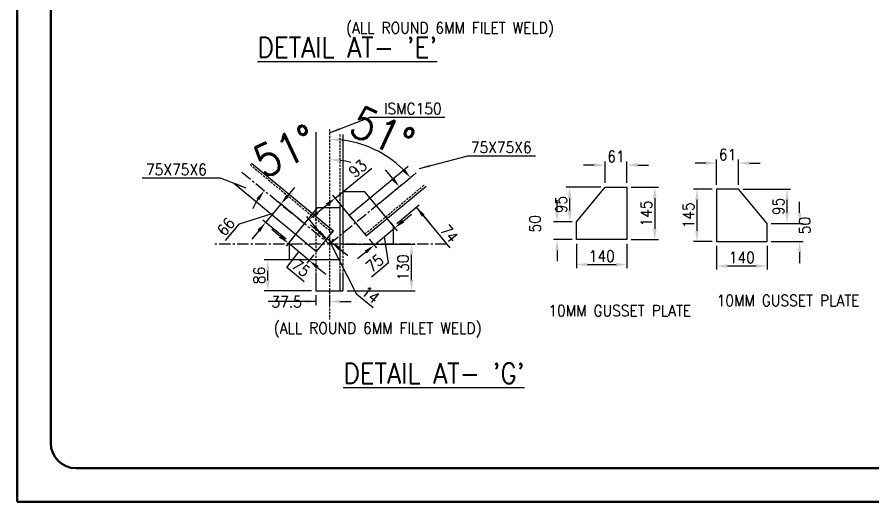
# Model space of a CAD drawing. Header units: millimetres. Extents: x 0 to 1124626, y -157535 to 82123.
# Drawn here: x 495897 to 505392, y 31350 to 36734 of the extents above; entities that cross this region are included whole.
import ezdxf

# ---------------------------------------------------------------- set-up
doc = ezdxf.new("R2010")
doc.units = ezdxf.units.MM
doc.header["$MEASUREMENT"] = 0
doc.linetypes.add('CENTER', pattern=[2, 1.25, -0.25, 0.25, -0.25])
doc.linetypes.add('HIDDEN', pattern=[0.375, 0.25, -0.125])
for name, color, linetype, lineweight in [('CN', 253, 'Continuous', 15), ('Dim', 6, 'Continuous', 13), ('rSHEET', 2, 'Continuous', 30), ('structure', 183, 'Continuous', 15), ('Text', 7, 'Continuous', 15), ('TITLE TEXT', 50, 'Continuous', 18)]:
    doc.layers.add(name, color=color, linetype=linetype, lineweight=lineweight)
doc.styles.add('style1', font='romans.shx', dxfattribs={"width": 0.9, "height": 300})
doc.dimstyles.new('4.0 DIM-1', dxfattribs={"dimscale": 40, "dimtxt": 125, "dimasz": 3, "dimexe": 1, "dimexo": 1.2, "dimgap": 0.8, "dimtad": 1, "dimdec": 0, "dimlfac": 0.25, "dimzin": 1, "dimdsep": 46, "dimtxsty": 'style1', "dimcen": 2, "dimclrd": 8, "dimclre": 8, "dimclrt": 7, "dimadec": 0, "dimazin": 0, "dimtfac": 1, "dimtdec": 0, "dimtofl": 0, "dimtmove": 1, "dimatfit": 3, "dimfxl": 1, "dimtolj": 1, "dimtzin": 0, "dimlwd": 9, "dimlwe": 9, "dimarcsym": 1})
doc.dimstyles.new('Copy of DIM-1', dxfattribs={"dimscale": 40, "dimtxt": 125, "dimasz": 3, "dimexe": 1, "dimexo": 1.2, "dimgap": 0.8, "dimtad": 1, "dimdec": 0, "dimzin": 1, "dimdsep": 46, "dimtxsty": 'style1', "dimcen": 2, "dimclrd": 8, "dimclre": 8, "dimclrt": 7, "dimadec": 0, "dimazin": 0, "dimtfac": 1, "dimtdec": 0, "dimtofl": 0, "dimtmove": 1, "dimatfit": 3, "dimfxl": 1, "dimtolj": 1, "dimtzin": 0, "dimlwd": 9, "dimlwe": 9, "dimarcsym": 1})

# ---------------------------------------------------------------- blocks, each defined once
blk = doc.blocks.new('*D749')
at = {"layer": 'DEFPOINTS', "color": 0, "ltscale": 20, "transparency": 16777216}
for p in [(502427.5, 35090.4), (502427.5, 34843.3), (502670.6, 34843.3)]:
    blk.add_point(p, dxfattribs=at)
at = {"layer": 'Dim', "color": 8, "lineweight": 9, "ltscale": 20, "transparency": 16777216}
for p, q in [((502307.5, 35090.4), (502187.5, 35090.4)), ((502427.5, 34891.3), (502427.5, 35130.4)), ((502670.6, 34891.3), (502670.6, 35130.4)), ((502790.6, 35090.4), (502910.6, 35090.4))]:
    blk.add_line(p, q, dxfattribs=at)
at = {"layer": 'Dim', "color": 8, "ltscale": 20, "transparency": 16777216}
for points in [[(502307.5, 35070.4), (502307.5, 35110.4), (502427.5, 35090.4)], [(502790.6, 35110.4), (502790.6, 35070.4), (502670.6, 35090.4)]]:
    blk.add_solid(points, dxfattribs=at)
at = {"layer": 'Dim', "color": 7, "ltscale": 20, "transparency": 16777216, "insert": (502549, 35184.9), "char_height": 125, "attachment_point": 5, "style": 'style1'}
blk.add_mtext('\\A1;61', dxfattribs=at)
blk = doc.blocks.new('*D750')
at = {"layer": 'DEFPOINTS', "color": 0, "ltscale": 20, "transparency": 16777216}
for p in [(502111.1, 34262.6), (502670.6, 34262.6), (502670.6, 33984.7)]:
    blk.add_point(p, dxfattribs=at)
at = {"layer": 'Dim', "color": 8, "lineweight": 9, "ltscale": 20, "transparency": 16777216}
for p, q in [((502111.1, 34214.6), (502111.1, 33944.7)), ((502670.6, 34214.6), (502670.6, 33944.7)), ((502231.1, 33984.7), (502550.6, 33984.7))]:
    blk.add_line(p, q, dxfattribs=at)
at = {"layer": 'Dim', "color": 8, "ltscale": 20, "transparency": 16777216}
for points in [[(502231.1, 34004.7), (502231.1, 33964.7), (502111.1, 33984.7)], [(502550.6, 33964.7), (502550.6, 34004.7), (502670.6, 33984.7)]]:
    blk.add_solid(points, dxfattribs=at)
at = {"layer": 'Dim', "color": 7, "ltscale": 20, "transparency": 16777216, "insert": (502390.8, 34079.2), "char_height": 125, "attachment_point": 5, "style": 'style1'}
blk.add_mtext('\\A1;140', dxfattribs=at)
blk = doc.blocks.new('*D751')
at = {"layer": 'DEFPOINTS', "color": 0, "ltscale": 20, "transparency": 16777216}
for p in [(503667.4, 34241.8), (504226.9, 34241.8), (504226.9, 33969.5)]:
    blk.add_point(p, dxfattribs=at)
at = {"layer": 'Dim', "color": 8, "lineweight": 9, "ltscale": 20, "transparency": 16777216}
for p, q in [((503667.4, 34193.8), (503667.4, 33929.5)), ((504226.9, 34193.8), (504226.9, 33929.5)), ((503787.4, 33969.5), (504106.9, 33969.5))]:
    blk.add_line(p, q, dxfattribs=at)
at = {"layer": 'Dim', "color": 8, "ltscale": 20, "transparency": 16777216}
for points in [[(503787.4, 33989.5), (503787.4, 33949.5), (503667.4, 33969.5)], [(504106.9, 33949.5), (504106.9, 33989.5), (504226.9, 33969.5)]]:
    blk.add_solid(points, dxfattribs=at)
at = {"layer": 'Dim', "color": 7, "ltscale": 20, "transparency": 16777216, "insert": (503947.2, 34064), "char_height": 125, "attachment_point": 5, "style": 'style1'}
blk.add_mtext('\\A1;140', dxfattribs=at)
blk = doc.blocks.new('*D752')
at = {"layer": 'DEFPOINTS', "color": 0, "ltscale": 20, "transparency": 16777216}
for p in [(503667.4, 35111.7), (503667.4, 34822.5), (503910.6, 34822.5)]:
    blk.add_point(p, dxfattribs=at)
at = {"layer": 'Dim', "color": 8, "lineweight": 9, "ltscale": 20, "transparency": 16777216}
for p, q in [((503667.4, 34870.5), (503667.4, 35151.7)), ((503910.6, 34870.5), (503910.6, 35151.7)), ((503547.4, 35111.7), (503427.4, 35111.7)), ((504030.6, 35111.7), (504150.6, 35111.7))]:
    blk.add_line(p, q, dxfattribs=at)
at = {"layer": 'Dim', "color": 8, "ltscale": 20, "transparency": 16777216}
for points in [[(503547.4, 35091.7), (503547.4, 35131.7), (503667.4, 35111.7)], [(504030.6, 35131.7), (504030.6, 35091.7), (503910.6, 35111.7)]]:
    blk.add_solid(points, dxfattribs=at)
at = {"layer": 'Dim', "color": 7, "ltscale": 20, "transparency": 16777216, "insert": (503789, 35206.2), "char_height": 125, "attachment_point": 5, "style": 'style1'}
blk.add_mtext('\\A1;61', dxfattribs=at)
blk = doc.blocks.new('*D753')
at = {"layer": 'DEFPOINTS', "color": 0, "ltscale": 20, "transparency": 16777216}
for p in [(502670.6, 34843.3), (502670.6, 34262.6), (502980.6, 34262.6)]:
    blk.add_point(p, dxfattribs=at)
at = {"layer": 'Dim', "color": 8, "lineweight": 9, "ltscale": 20, "transparency": 16777216}
for p, q in [((502718.6, 34843.3), (503020.6, 34843.3)), ((502980.6, 34723.3), (502980.6, 34382.6)), ((502718.6, 34262.6), (503020.6, 34262.6))]:
    blk.add_line(p, q, dxfattribs=at)
at = {"layer": 'Dim', "color": 8, "ltscale": 20, "transparency": 16777216}
for points in [[(503000.6, 34723.3), (502960.6, 34723.3), (502980.6, 34843.3)], [(502960.6, 34382.6), (503000.6, 34382.6), (502980.6, 34262.6)]]:
    blk.add_solid(points, dxfattribs=at)
at = {"layer": 'Dim', "color": 7, "ltscale": 20, "transparency": 16777216, "insert": (502886.1, 34552.9), "char_height": 125, "attachment_point": 5, "rotation": 90, "style": 'style1'}
blk.add_mtext('\\A1;145', dxfattribs=at)
blk = doc.blocks.new('*D754')
at = {"layer": 'DEFPOINTS', "color": 0, "ltscale": 20, "transparency": 16777216}
for p in [(503667.4, 34822.5), (503448.9, 34241.8), (503667.4, 34241.8)]:
    blk.add_point(p, dxfattribs=at)
at = {"layer": 'Dim', "color": 8, "lineweight": 9, "ltscale": 20, "transparency": 16777216}
for p, q in [((503619.4, 34822.5), (503408.9, 34822.5)), ((503448.9, 34702.5), (503448.9, 34361.8)), ((503619.4, 34241.8), (503408.9, 34241.8))]:
    blk.add_line(p, q, dxfattribs=at)
at = {"layer": 'Dim', "color": 8, "ltscale": 20, "transparency": 16777216}
for points in [[(503468.9, 34702.5), (503428.9, 34702.5), (503448.9, 34822.5)], [(503428.9, 34361.8), (503468.9, 34361.8), (503448.9, 34241.8)]]:
    blk.add_solid(points, dxfattribs=at)
at = {"layer": 'Dim', "color": 7, "ltscale": 20, "transparency": 16777216, "insert": (503354.4, 34532.2), "char_height": 125, "attachment_point": 5, "rotation": 90, "style": 'style1'}
blk.add_mtext('\\A1;145', dxfattribs=at)
blk = doc.blocks.new('*D755')
at = {"layer": 'DEFPOINTS', "color": 0, "ltscale": 20, "transparency": 16777216}
for p in [(501895.1, 34461.1), (502111.1, 34461.1), (502111.1, 34262.6)]:
    blk.add_point(p, dxfattribs=at)
at = {"layer": 'Dim', "color": 8, "lineweight": 9, "ltscale": 20, "transparency": 16777216}
for p, q in [((501895.1, 34581.1), (501895.1, 34701.1)), ((502063.1, 34461.1), (501855.1, 34461.1)), ((502063.1, 34262.6), (501855.1, 34262.6)), ((501895.1, 34142.6), (501895.1, 34022.6))]:
    blk.add_line(p, q, dxfattribs=at)
at = {"layer": 'Dim', "color": 8, "ltscale": 20, "transparency": 16777216}
for points in [[(501875.1, 34581.1), (501915.1, 34581.1), (501895.1, 34461.1)], [(501915.1, 34142.6), (501875.1, 34142.6), (501895.1, 34262.6)]]:
    blk.add_solid(points, dxfattribs=at)
at = {"layer": 'Dim', "color": 7, "ltscale": 20, "transparency": 16777216, "insert": (501650.1, 34439), "char_height": 125, "attachment_point": 5, "rotation": 90, "style": 'style1'}
blk.add_mtext('\\A1;50', dxfattribs=at)
blk = doc.blocks.new('*D756')
at = {"layer": 'DEFPOINTS', "color": 0, "ltscale": 20, "transparency": 16777216}
for p in [(502035, 34843.3), (502427.5, 34843.3), (502111.1, 34461.1)]:
    blk.add_point(p, dxfattribs=at)
at = {"layer": 'Dim', "color": 8, "lineweight": 9, "ltscale": 20, "transparency": 16777216}
for p, q in [((502379.5, 34843.3), (501995, 34843.3)), ((502035, 34581.1), (502035, 34723.3)), ((502063.1, 34461.1), (501995, 34461.1))]:
    blk.add_line(p, q, dxfattribs=at)
at = {"layer": 'Dim', "color": 8, "ltscale": 20, "transparency": 16777216}
for points in [[(502055, 34723.3), (502015, 34723.3), (502035, 34843.3)], [(502015, 34581.1), (502055, 34581.1), (502035, 34461.1)]]:
    blk.add_solid(points, dxfattribs=at)
at = {"layer": 'Dim', "color": 7, "ltscale": 20, "transparency": 16777216, "insert": (501940.5, 34652.2), "char_height": 125, "attachment_point": 5, "rotation": 90, "style": 'style1'}
blk.add_mtext('\\A1;95', dxfattribs=at)
blk = doc.blocks.new('*D757')
at = {"layer": 'DEFPOINTS', "color": 0, "ltscale": 20, "transparency": 16777216}
for p in [(504226.9, 34440.4), (504589.2, 34440.4), (504226.9, 34241.8)]:
    blk.add_point(p, dxfattribs=at)
at = {"layer": 'Dim', "color": 8, "lineweight": 9, "ltscale": 20, "transparency": 16777216}
for p, q in [((504589.2, 34560.4), (504589.2, 34680.4)), ((504274.9, 34440.4), (504629.2, 34440.4)), ((504274.9, 34241.8), (504629.2, 34241.8)), ((504589.2, 34121.8), (504589.2, 34001.8))]:
    blk.add_line(p, q, dxfattribs=at)
at = {"layer": 'Dim', "color": 8, "ltscale": 20, "transparency": 16777216}
for points in [[(504569.2, 34560.4), (504609.2, 34560.4), (504589.2, 34440.4)], [(504609.2, 34121.8), (504569.2, 34121.8), (504589.2, 34241.8)]]:
    blk.add_solid(points, dxfattribs=at)
at = {"layer": 'Dim', "color": 7, "ltscale": 20, "transparency": 16777216, "insert": (504645.2, 34418.2), "char_height": 125, "attachment_point": 5, "rotation": 90, "style": 'style1'}
blk.add_mtext('\\A1;50', dxfattribs=at)
blk = doc.blocks.new('*D758')
at = {"layer": 'DEFPOINTS', "color": 0, "ltscale": 20, "transparency": 16777216}
for p in [(503910.6, 34822.5), (504449.3, 34822.5), (504226.9, 34440.4)]:
    blk.add_point(p, dxfattribs=at)
at = {"layer": 'Dim', "color": 8, "lineweight": 9, "ltscale": 20, "transparency": 16777216}
for p, q in [((503958.6, 34822.5), (504489.3, 34822.5)), ((504449.3, 34560.4), (504449.3, 34702.5)), ((504274.9, 34440.4), (504489.3, 34440.4))]:
    blk.add_line(p, q, dxfattribs=at)
at = {"layer": 'Dim', "color": 8, "ltscale": 20, "transparency": 16777216}
for points in [[(504469.3, 34702.5), (504429.3, 34702.5), (504449.3, 34822.5)], [(504429.3, 34560.4), (504469.3, 34560.4), (504449.3, 34440.4)]]:
    blk.add_solid(points, dxfattribs=at)
at = {"layer": 'Dim', "color": 7, "ltscale": 20, "transparency": 16777216, "insert": (504354.8, 34631.4), "char_height": 125, "attachment_point": 5, "rotation": 90, "style": 'style1'}
blk.add_mtext('\\A1;95', dxfattribs=at)
blk = doc.blocks.new('*D853')
at = {"layer": 'DEFPOINTS', "color": 0, "ltscale": 20, "transparency": 16777216}
for p in [(499216.8, 33693.5), (499366.8, 33693.5), (499216.8, 33574.8)]:
    blk.add_point(p, dxfattribs=at)
at = {"layer": 'Dim', "color": 8, "lineweight": 9, "ltscale": 20, "transparency": 16777216}
for p, q in [((499216.8, 33645.5), (499216.8, 33534.8)), ((499366.8, 33645.5), (499366.8, 33534.8)), ((499216.8, 33574.8), (498687.4, 33574.8)), ((499096.8, 33574.8), (498976.8, 33574.8)), ((499486.8, 33574.8), (499606.8, 33574.8))]:
    blk.add_line(p, q, dxfattribs=at)
at = {"layer": 'Dim', "color": 8, "ltscale": 20, "transparency": 16777216}
for points in [[(499096.8, 33554.8), (499096.8, 33594.8), (499216.8, 33574.8)], [(499486.8, 33594.8), (499486.8, 33554.8), (499366.8, 33574.8)]]:
    blk.add_solid(points, dxfattribs=at)
at = {"layer": 'Dim', "color": 7, "ltscale": 20, "transparency": 16777216, "insert": (498890.8, 33570.7), "char_height": 125, "attachment_point": 5, "style": 'style1'}
blk.add_mtext('\\A1;37.5', dxfattribs=at)
blk = doc.blocks.new('*D854')
at = {"layer": 'DEFPOINTS', "color": 0, "ltscale": 20, "transparency": 16777216}
for p in [(499516.8, 34213.5), (500278.2, 34213.5), (499516.8, 33693.5)]:
    blk.add_point(p, dxfattribs=at)
at = {"layer": 'Dim', "color": 8, "lineweight": 9, "ltscale": 20, "transparency": 16777216}
for p, q in [((499564.8, 34213.5), (500318.2, 34213.5)), ((500278.2, 33813.5), (500278.2, 34093.5)), ((499564.8, 33693.5), (500318.2, 33693.5))]:
    blk.add_line(p, q, dxfattribs=at)
at = {"layer": 'Dim', "color": 8, "ltscale": 20, "transparency": 16777216}
for points in [[(500298.2, 34093.5), (500258.2, 34093.5), (500278.2, 34213.5)], [(500258.2, 33813.5), (500298.2, 33813.5), (500278.2, 33693.5)]]:
    blk.add_solid(points, dxfattribs=at)
at = {"layer": 'Dim', "color": 7, "ltscale": 20, "transparency": 16777216, "insert": (500183.7, 33953.5), "char_height": 125, "attachment_point": 5, "rotation": 90, "style": 'style1'}
blk.add_mtext('\\A1;130', dxfattribs=at)
blk = doc.blocks.new('*D855')
at = {"layer": 'DEFPOINTS', "color": 0, "ltscale": 20, "transparency": 16777216}
for p in [(498681.6, 34036.6), (499216.8, 34036.6), (499216.8, 33693.5)]:
    blk.add_point(p, dxfattribs=at)
at = {"layer": 'Dim', "color": 8, "lineweight": 9, "ltscale": 20, "transparency": 16777216}
for p, q in [((499168.8, 34036.6), (498641.6, 34036.6)), ((498681.6, 33813.5), (498681.6, 33916.6)), ((499168.8, 33693.5), (498641.6, 33693.5))]:
    blk.add_line(p, q, dxfattribs=at)
at = {"layer": 'Dim', "color": 8, "ltscale": 20, "transparency": 16777216}
for points in [[(498701.6, 33916.6), (498661.6, 33916.6), (498681.6, 34036.6)], [(498661.6, 33813.5), (498701.6, 33813.5), (498681.6, 33693.5)]]:
    blk.add_solid(points, dxfattribs=at)
at = {"layer": 'Dim', "color": 7, "ltscale": 20, "transparency": 16777216, "insert": (498587.1, 33865.1), "char_height": 125, "attachment_point": 5, "rotation": 90, "style": 'style1'}
blk.add_mtext('\\A1;86', dxfattribs=at)
blk = doc.blocks.new('*D856')
at = {"layer": 'DEFPOINTS', "color": 0, "ltscale": 20, "transparency": 16777216}
for p in [(499322.6, 34249.6), (499341.6, 34272.9), (499366.8, 34213.5)]:
    blk.add_point(p, dxfattribs=at)
at = {"layer": 'Dim', "color": 8, "lineweight": 9, "ltscale": 20, "transparency": 16777216}
for p, q in [((499248.7, 34348.8), (499155.7, 34424.7)), ((499353, 34286.7), (499366.9, 34303.9)), ((499385.8, 34236.8), (499341.6, 34272.9)), ((499671, 33653.4), (499363.7, 34254.8)), ((499397.1, 34250.7), (499411.1, 34267.8)), ((499478.8, 34160.9), (499571.7, 34085)), ((499853.3, 33504.5), (499671, 33653.4))]:
    blk.add_line(p, q, dxfattribs=at)
at = {"layer": 'Dim', "color": 8, "ltscale": 20, "transparency": 16777216}
for points in [[(499236, 34333.3), (499261.3, 34364.3), (499341.6, 34272.9)], [(499491.4, 34176.4), (499466.1, 34145.4), (499385.8, 34236.8)]]:
    blk.add_solid(points, dxfattribs=at)
at = {"layer": 'Dim', "color": 7, "ltscale": 20, "transparency": 16777216, "insert": (499821.9, 33652.2), "char_height": 125, "attachment_point": 5, "rotation": 320.7693, "style": 'style1'}
blk.add_mtext('\\A1;14', dxfattribs=at)
blk = doc.blocks.new('*D857')
at = {"layer": 'DEFPOINTS', "color": 0, "ltscale": 20, "transparency": 16777216}
for p in [(499366.8, 35562.1), (500013.4, 35180.7), (500181.1, 34881.2), (499366.8, 34213.5), (499366.8, 33376.9)]:
    blk.add_point(p, dxfattribs=at)
at = {"layer": 'Dim', "color": 8, "lineweight": 9, "ltscale": 20, "transparency": 16777216}
blk.add_line((500218.2, 34911.7), (500297.3, 34976.6), dxfattribs=at)
blk.add_arc((499366.8, 34213.5), 1163.4, 45.26405, 84.0877, dxfattribs=at)
at = {"layer": 'Dim', "color": 8, "ltscale": 20, "transparency": 16777216}
for points in [[(499487.6, 35390.7), (499485.6, 35350.8), (499366.8, 35376.9)], [(500170.8, 35026.5), (500200.4, 35053.4), (500266.4, 34951.2)]]:
    blk.add_solid(points, dxfattribs=at)
at = {"layer": 'Dim', "color": 7, "ltscale": 20, "transparency": 16777216, "insert": (499953, 35452.2), "char_height": 350, "attachment_point": 5, "rotation": 334.67588, "style": 'style1'}
blk.add_mtext('\\A1;51%%d', dxfattribs=at)
blk = doc.blocks.new('*D858')
at = {"layer": 'DEFPOINTS', "color": 0, "ltscale": 20, "transparency": 16777216}
for p in [(499366.8, 35562.1), (499094.6, 35110.2), (498540.6, 34890.9), (499366.8, 34213.5), (499366.8, 33376.9)]:
    blk.add_point(p, dxfattribs=at)
at = {"layer": 'Dim', "color": 8, "lineweight": 9, "ltscale": 20, "transparency": 16777216}
for start, end in [(75.31597, 82.65798), (147.99026, 155.33228)]:
    blk.add_arc((499366.8, 34213.5), 937.1, start, end, dxfattribs=at)
at = {"layer": 'Dim', "color": 8, "ltscale": 20, "transparency": 16777216}
for points in [[(499487.8, 35162.9), (499485.2, 35123), (499366.8, 35150.6)], [(498588.4, 34698.5), (498555.9, 34721.9), (498642.1, 34807.7)]]:
    blk.add_solid(points, dxfattribs=at)
at = {"layer": 'Dim', "color": 7, "ltscale": 20, "transparency": 16777216, "insert": (498877.4, 35247.6), "char_height": 350, "attachment_point": 5, "rotation": 25.32412, "style": 'style1'}
blk.add_mtext('\\A1;51%%d', dxfattribs=at)
blk = doc.blocks.new('*D859')
at = {"layer": 'DEFPOINTS', "color": 0, "ltscale": 20, "transparency": 16777216}
for p in [(498991.4, 34320), (498910.5, 34222.2), (499222.5, 34128.7)]:
    blk.add_point(p, dxfattribs=at)
at = {"layer": 'Dim', "color": 8, "lineweight": 9, "ltscale": 20, "transparency": 16777216}
for p, q in [((498818, 34298.7), (498725.6, 34375.2)), ((498960.8, 34283), (498885, 34191.4)), ((499141.6, 34030.9), (498910.5, 34222.2)), ((498894.5, 33952), (499026, 34126.5)), ((499191.9, 34091.7), (499116, 34000.1)), ((499084.1, 33795.1), (498894.5, 33952)), ((499234, 33954.4), (499326.4, 33877.8))]:
    blk.add_line(p, q, dxfattribs=at)
at = {"layer": 'Dim', "color": 8, "ltscale": 20, "transparency": 16777216}
for points in [[(498805.3, 34283.3), (498830.8, 34314.1), (498910.5, 34222.2)], [(499246.7, 33969.8), (499221.2, 33938.9), (499141.6, 34030.9)]]:
    blk.add_solid(points, dxfattribs=at)
at = {"layer": 'Dim', "color": 7, "ltscale": 20, "transparency": 16777216, "insert": (499049.6, 33946.4), "char_height": 125, "attachment_point": 5, "rotation": 320.37971, "style": 'style1'}
blk.add_mtext('\\A1;75', dxfattribs=at)
blk = doc.blocks.new('*D860')
at = {"layer": 'DEFPOINTS', "color": 0, "ltscale": 20, "transparency": 16777216}
for p in [(500006.2, 34496.7), (500093, 34391.9), (499775.2, 34305.4)]:
    blk.add_point(p, dxfattribs=at)
at = {"layer": 'Dim', "color": 8, "lineweight": 9, "ltscale": 20, "transparency": 16777216}
for p, q in [((500185.4, 34468.5), (500277.9, 34545)), ((499861.9, 34200.6), (500093, 34391.9)), ((500036.9, 34459.7), (500118.5, 34361.1)), ((500023.4, 34006.5), (499977.4, 34296.3)), ((499805.8, 34268.4), (499887.4, 34169.8)), ((499769.5, 34124.1), (499677, 34047.6)), ((499833.8, 33849.6), (500023.4, 34006.5))]:
    blk.add_line(p, q, dxfattribs=at)
at = {"layer": 'Dim', "color": 8, "ltscale": 20, "transparency": 16777216}
for points in [[(500172.7, 34483.9), (500198.2, 34453.1), (500093, 34391.9)], [(499782.2, 34108.7), (499756.7, 34139.5), (499861.9, 34200.6)]]:
    blk.add_solid(points, dxfattribs=at)
at = {"layer": 'Dim', "color": 7, "ltscale": 20, "transparency": 16777216, "insert": (499868.4, 34000.9), "char_height": 125, "attachment_point": 5, "rotation": 39.62161, "style": 'style1'}
blk.add_mtext('\\A1;75', dxfattribs=at)
blk = doc.blocks.new('*D861')
at = {"layer": 'DEFPOINTS', "color": 0, "ltscale": 20, "transparency": 16777216}
for p in [(499887.3, 34640.3), (500330.8, 34622.7), (500076.3, 34412)]:
    blk.add_point(p, dxfattribs=at)
at = {"layer": 'Dim', "color": 8, "lineweight": 9, "ltscale": 20, "transparency": 16777216}
for p, q in [((500065.3, 34943.4), (499988.7, 35035.9)), ((499924.3, 34671), (500172.6, 34876.5)), ((500113.3, 34442.7), (500361.6, 34648.2)), ((500330.8, 34622.7), (500704.7, 34171)), ((500407.3, 34530.3), (500483.8, 34437.8))]:
    blk.add_line(p, q, dxfattribs=at)
at = {"layer": 'Dim', "color": 8, "ltscale": 20, "transparency": 16777216}
for points in [[(500049.9, 34930.7), (500080.7, 34956.2), (500141.8, 34851)], [(500422.7, 34543), (500391.9, 34517.5), (500330.8, 34622.7)]]:
    blk.add_solid(points, dxfattribs=at)
at = {"layer": 'Dim', "color": 7, "ltscale": 20, "transparency": 16777216, "insert": (500697.3, 34328.2), "char_height": 125, "attachment_point": 5, "rotation": 309.62034, "style": 'style1'}
blk.add_mtext('\\A1;74', dxfattribs=at)
blk = doc.blocks.new('*D862')
at = {"layer": 'DEFPOINTS', "color": 0, "ltscale": 20, "transparency": 16777216}
for p in [(499430.9, 34723.8), (499655.3, 34450.1), (499366.8, 34213.5)]:
    blk.add_point(p, dxfattribs=at)
at = {"layer": 'Dim', "color": 8, "lineweight": 9, "ltscale": 20, "transparency": 16777216}
for p, q in [((499430.9, 34723.8), (499836.4, 35056.3)), ((499624.9, 34487.2), (499405.6, 34754.7)), ((499235.1, 34563.3), (499338.1, 34647.7)), ((499336.3, 34250.6), (499117, 34518.1))]:
    blk.add_line(p, q, dxfattribs=at)
at = {"layer": 'Dim', "color": 8, "ltscale": 20, "transparency": 16777216}
for points in [[(499350.8, 34632.3), (499325.4, 34663.2), (499430.9, 34723.8)], [(499222.5, 34578.7), (499247.8, 34547.8), (499142.3, 34487.2)]]:
    blk.add_solid(points, dxfattribs=at)
at = {"layer": 'Dim', "color": 7, "ltscale": 20, "transparency": 16777216, "insert": (499681.4, 35051.4), "char_height": 125, "attachment_point": 5, "rotation": 39.35175, "style": 'style1'}
blk.add_mtext('\\A1;93', dxfattribs=at)
blk = doc.blocks.new('*D863')
at = {"layer": 'DEFPOINTS', "color": 0, "ltscale": 20, "transparency": 16777216}
for p in [(498657.8, 34453.3), (499090.7, 34439.9), (498921.2, 34235.2)]:
    blk.add_point(p, dxfattribs=at)
at = {"layer": 'Dim', "color": 8, "lineweight": 9, "ltscale": 20, "transparency": 16777216}
for p, q in [((498903.8, 34750.4), (498980.3, 34842.8)), ((498827.3, 34658), (498657.8, 34453.3)), ((499053.7, 34470.5), (498796.5, 34683.5)), ((498366, 34439.2), (498742.5, 34555.6)), ((498884.2, 34265.8), (498627, 34478.8)), ((498212.4, 34253.7), (498366, 34439.2)), ((498581.3, 34360.8), (498504.7, 34268.4))]:
    blk.add_line(p, q, dxfattribs=at)
at = {"layer": 'Dim', "color": 8, "ltscale": 20, "transparency": 16777216}
for points in [[(498888.4, 34763.2), (498919.2, 34737.6), (498827.3, 34658)], [(498596.7, 34348.1), (498565.9, 34373.6), (498657.8, 34453.3)]]:
    blk.add_solid(points, dxfattribs=at)
at = {"layer": 'Dim', "color": 7, "ltscale": 20, "transparency": 16777216, "insert": (498216.4, 34406.7), "char_height": 125, "attachment_point": 5, "rotation": 50.37893, "style": 'style1'}
blk.add_mtext('\\A1;66', dxfattribs=at)

msp = doc.modelspace()

# ---------------------------------------------------------------- linework, layer by layer
at = {"layer": 'CN', "linetype": 'HIDDEN', "ltscale": 100}
msp.add_line((499366.7684, 35486.3633), (499366.7684, 33376.9068), dxfattribs=at)
at = {"layer": 'CN', "linetype": 'CENTER', "ltscale": 100}
for p, q in [((498393.1188, 35011.8857), (499366.7684, 34213.493)), ((499366.7684, 34213.493), (500329.4767, 35002.9138)), ((500666.5983, 34213.493), (498066.9385, 34213.493))]:
    msp.add_line(p, q, dxfattribs=at)
at = {"layer": 'Dim', "color": 2, "linetype": 'HIDDEN', "ltscale": 100}
for p, q in [((499480.7684, 35431.7327), (499480.7684, 34533.493)), ((498485.3445, 35095.1854), (499397.4859, 34340.0166)), ((499759.9394, 34323.7872), (500425.5866, 34874.8815)), ((499216.7684, 34533.493), (499216.7684, 33893.493)), ((499480.7684, 34533.493), (499480.7684, 33893.493)), ((499516.7684, 34533.493), (499516.7684, 33893.493))]:
    msp.add_line(p, q, dxfattribs=at)
at = {"layer": 'Dim', "color": 2, "ltscale": 20}
msp.add_line((498299.9698, 34892.4278), (499222.5173, 34128.6783), dxfattribs=at)
at = {"layer": 'Dim', "ltscale": 20}
for points in [[(500076.329, 34213.493), (500076.329, 34412.0471), (499759.955, 34794.2012), (499516.7684, 34794.2012), (499516.7684, 34213.493)], [(502111.0633, 34262.5659), (502111.0633, 34461.1199), (502427.4516, 34843.2741), (502670.6239, 34843.2741), (502670.6239, 34262.5659)], [(504226.949, 34241.8151), (504226.949, 34440.3692), (503910.5749, 34822.5234), (503667.3883, 34822.5234), (503667.3883, 34241.8151)], [(498921.2078, 34036.613), (498921.2078, 34235.1671), (499237.5961, 34617.3212), (499480.7684, 34617.3212), (499480.7684, 34036.613)]]:
    msp.add_lwpolyline(points, close=True, dxfattribs=at)
at = {"layer": 'rSHEET'}
msp.add_lwpolyline([(495896.8161, 31349.5566), (535189.7745, 31349.5566), (535189.7745, 59132.4848), (495896.8161, 59132.4848)], close=True, dxfattribs=at)
msp.add_lwpolyline([(496551.6987, 31723.0736), (534534.8919, 31723.0736, 0.414213562), (534815.5558, 32003.7375), (534815.5558, 58478.3038, 0.414213562), (534534.8919, 58758.9678), (496551.6987, 58758.9678, 0.414213562), (496271.0348, 58478.3038), (496271.0348, 32003.7375, 0.414213562)], format="xyb", close=True, dxfattribs=at)
at = {"layer": 'structure', "color": 2, "ltscale": 20}
for p, q in [((499216.7684, 35455.0245), (499216.7684, 34533.493)), ((499516.7684, 35428.5565), (499516.7684, 34533.493)), ((498501.4753, 35112.8288), (499412.7127, 34358.4085)), ((499584.8305, 34535.295), (500240.094, 35077.768)), ((499775.1662, 34305.3952), (500441.7174, 34857.238)), ((499584.8305, 34535.295), (499775.1662, 34305.3952)), ((499222.5129, 34128.6729), (499412.7127, 34358.4085)), ((499216.7684, 33893.493), (499216.7684, 33693.493)), ((499480.7684, 33893.493), (499480.7684, 33693.493)), ((499516.7684, 33893.493), (499516.7684, 33693.493)), ((499216.7684, 33693.493), (499516.7684, 33693.493))]:
    msp.add_line(p, q, dxfattribs=at)
at = {"layer": 'structure', "ltscale": 20}
for points in [[(499104.111, 35464.9638, 0.0084, 0.0084, 0), (499304.9309, 35447.2462, 0.0084, 0.0084, 0), (499320.779, 35387.9268, 0.0084, 0.0084, 0), (499372.7579, 35499.1832, 0.0084, 0.0084, 0), (499388.6059, 35439.8639, 0.0084, 0.0084, 0), (499589.4258, 35422.1462, 0, 0, 0)], [(498563.3304, 35180.4841, 0.0084, 0.0084, 0), (498427.2984, 35031.6962, 0.0084, 0.0084, 0), (498370.5459, 35055.1292, 0.0084, 0.0084, 0), (498427.3708, 34946.2682, 0.0084, 0.0084, 0), (498370.6184, 34969.7012, 0.0084, 0.0084, 0), (498234.5863, 34820.9133, 0, 0, 0)], [(500178.2389, 35145.4233, 0.0084, 0.0084, 0), (500314.2709, 34996.6354, 0.0084, 0.0084, 0), (500371.0234, 35020.0684, 0.0084, 0.0084, 0), (500314.1985, 34911.2074, 0.0084, 0.0084, 0), (500370.9509, 34934.6404, 0.0084, 0.0084, 0), (500506.9829, 34785.8524, 0, 0, 0)]]:
    msp.add_lwpolyline(points, format="xyseb", dxfattribs=at)

# ---------------------------------------------------------------- texts
at = {"layer": 'Dim', "color": 7, "ltscale": 20, "char_height": 125, "style": 'style1'}
for s, insert, attachment_point in [('\\A1;(ALL ROUND 6MM FILET WELD) ', (499549.6707, 36509.6177), 7), ('\\A1;ISMC150', (499972.2076, 35654.2598), 7), ('\\A1;75X75X6', (500937.4044, 35225.2196), 7), ('\\A1;75X75X6', (498003.6211, 34977.2929), 9), ('\\A1;(ALL ROUND 6MM FILET WELD) ', (498746.4028, 33175.9969), 7)]:
    msp.add_mtext(s, dxfattribs=dict(at, insert=insert, attachment_point=attachment_point))
at = {"layer": 'Text', "ltscale": 20, "char_height": 125, "width": 1577.336222, "attachment_point": 7, "style": 'style1'}
for insert in [(503667.3883, 33523.075), (501798.1199, 33411.0125)]:
    msp.add_mtext('10MM GUSSET PLATE', dxfattribs=dict(at, insert=insert))
at = {"layer": 'TITLE TEXT', "ltscale": 20, "char_height": 225, "width": 8570.669872, "attachment_point": 1, "style": 'style1'}
for s, insert in [("{\\LDETAIL AT- 'E'}", (498565.7525, 36509.6914)), ("{\\LDETAIL AT- 'G'}", (499520.1536, 32889.356))]:
    msp.add_mtext(s, dxfattribs=dict(at, insert=insert))

# ---------------------------------------------------------------- dimensions: what is measured, and where the dimension line sits
at = {"layer": 'Dim', "ltscale": 20}
for base, line1, picture, middle in [((500013.3968, 35180.6744), ((499366.7684, 34213.493), (500181.0695, 34881.22)), '*D857', (499952.9538, 35452.2277)), ((499094.6215, 35110.2045), ((498540.6201, 34890.9347), (499366.7684, 34213.493)), '*D858', (498877.393, 35247.6474))]:
    dim = msp.add_angular_dim_2l(base=base, line1=line1, line2=((499366.7684, 35562.1292), (499366.7684, 33376.9068)), dimstyle='Copy of DIM-1', dxfattribs=at)
    dim.commit()
    dim.dimension.update_dxf_attribs({"geometry": picture, "text_midpoint": middle})
for base, p1, p2, picture, middle in [((502427.4516, 35090.4462), (502670.6239, 34843.2741), (502427.4516, 34843.2741), '*D749', (502549.0378, 35184.9462)), ((503667.3883, 35111.7103), (503910.5749, 34822.5234), (503667.3883, 34822.5234), '*D752', (503788.9816, 35206.2103)), ((502670.6239, 33984.7072), (502111.0633, 34262.5659), (502670.6239, 34262.5659), '*D750', (502390.8436, 34079.2072)), ((504226.949, 33969.5183), (503667.3883, 34241.8151), (504226.949, 34241.8151), '*D751', (503947.1687, 34064.0183))]:
    dim = msp.add_linear_dim(base=base, p1=p1, p2=p2, dimstyle='4.0 DIM-1', dxfattribs=at)
    dim.commit()
    dim.dimension.update_dxf_attribs({"geometry": picture, "text_midpoint": middle})
for base, p1, p2, angle, picture, middle in [((499430.9232, 34723.8082), (499366.7684, 34213.493), (499655.3436, 34450.1247), 39.35175263, '*D862', (499807.8937, 34897.0501)), ((500330.7964, 34622.713), (499887.3246, 34640.3491), (500076.329, 34412.0471), 309.62034198, '*D861', (500706.6539, 34335.8855)), ((498657.783, 34453.2502), (499090.6894, 34439.8778), (498921.2078, 34235.1631), 230.37893303, '*D863', (498345.5673, 34414.5731)), ((500092.9875, 34391.9298), (499775.1662, 34305.3952), (500006.2429, 34496.7054), 39.62161344, '*D860', (499998.7816, 33986.1372)), ((498910.4654, 34222.1871), (499222.5173, 34128.6783), (498991.4311, 34319.9873), 140.37970543, '*D859', (498919.1768, 33931.6353)), ((499341.6294, 34272.8714), (499366.7684, 34213.493), (499322.5954, 34249.559), 140.76930147, '*D856', (499695.763, 33633.1866))]:
    dim = msp.add_linear_dim(base=base, p1=p1, p2=p2, angle=angle, dimstyle='4.0 DIM-1', dxfattribs=at)
    dim.commit()
    dim.dimension.update_dxf_attribs({"geometry": picture, "text_midpoint": middle, "dimtype": 161})
for base, p1, p2, picture, middle in [((502034.9724, 34843.2741), (502111.0633, 34461.1199), (502427.4516, 34843.2741), '*D756', (501940.4724, 34652.197)), ((504449.306, 34822.5234), (504226.949, 34440.3692), (503910.5749, 34822.5234), '*D758', (504354.806, 34631.4463))]:
    dim = msp.add_linear_dim(base=base, p1=p1, p2=p2, angle=90, text='95', dimstyle='4.0 DIM-1', dxfattribs=at)
    dim.commit()
    dim.dimension.update_dxf_attribs({"geometry": picture, "text_midpoint": middle})
for base, p1, p2, picture, middle in [((502980.6372, 34262.5659), (502670.6239, 34843.2741), (502670.6239, 34262.5659), '*D753', (502886.1372, 34552.92)), ((503448.9084, 34241.8151), (503667.3883, 34822.5234), (503667.3883, 34241.8151), '*D754', (503354.4084, 34532.1693)), ((501895.0989, 34461.1199), (502111.0633, 34262.5659), (502111.0633, 34461.1199), '*D755', (501650.0989, 34438.9929)), ((504589.1794, 34440.3692), (504226.949, 34241.8151), (504226.949, 34440.3692), '*D757', (504645.1794, 34418.2422)), ((500278.1669, 34213.493), (499516.7684, 33693.493), (499516.7684, 34213.493), '*D854', (500183.6669, 33953.493)), ((498681.5865, 34036.613), (499216.7684, 33693.493), (499216.7684, 34036.613), '*D855', (498587.0865, 33865.053))]:
    dim = msp.add_linear_dim(base=base, p1=p1, p2=p2, angle=90, dimstyle='4.0 DIM-1', dxfattribs=at)
    dim.commit()
    dim.dimension.update_dxf_attribs({"geometry": picture, "text_midpoint": middle})
dim = msp.add_linear_dim(base=(499216.7684, 33574.8228), p1=(499366.7684, 33693.493), p2=(499216.7684, 33693.493), text='37.5', dimstyle='4.0 DIM-1', dxfattribs=at)
dim.commit()
dim.dimension.update_dxf_attribs({"geometry": '*D853', "text_midpoint": (498890.7903, 33525.5043), "dimtype": 160})

# ---------------------------------------------------------------- leaders
at = {"layer": 'Dim', "ltscale": 20, "annotation_type": 0, "has_hookline": 1}
for points, hookline_direction, text_width in [([(499366.7684, 35447.4657), (499820.2076, 35622.2598), (499940.2076, 35622.2598)], 0, 675), ([(500367.276, 35053.522), (500905.4044, 35193.2196)], 0, 717.8571), ([(498439.7878, 34834.57), (498155.6211, 34945.2929), (498035.6211, 34945.2929)], 1, 717.8571)]:
    msp.add_leader(points, dimstyle='Copy of DIM-1', override={"dimasz": 3}, dxfattribs=dict(at, hookline_direction=hookline_direction, text_width=text_width))

doc.saveas('drawing.dxf')
